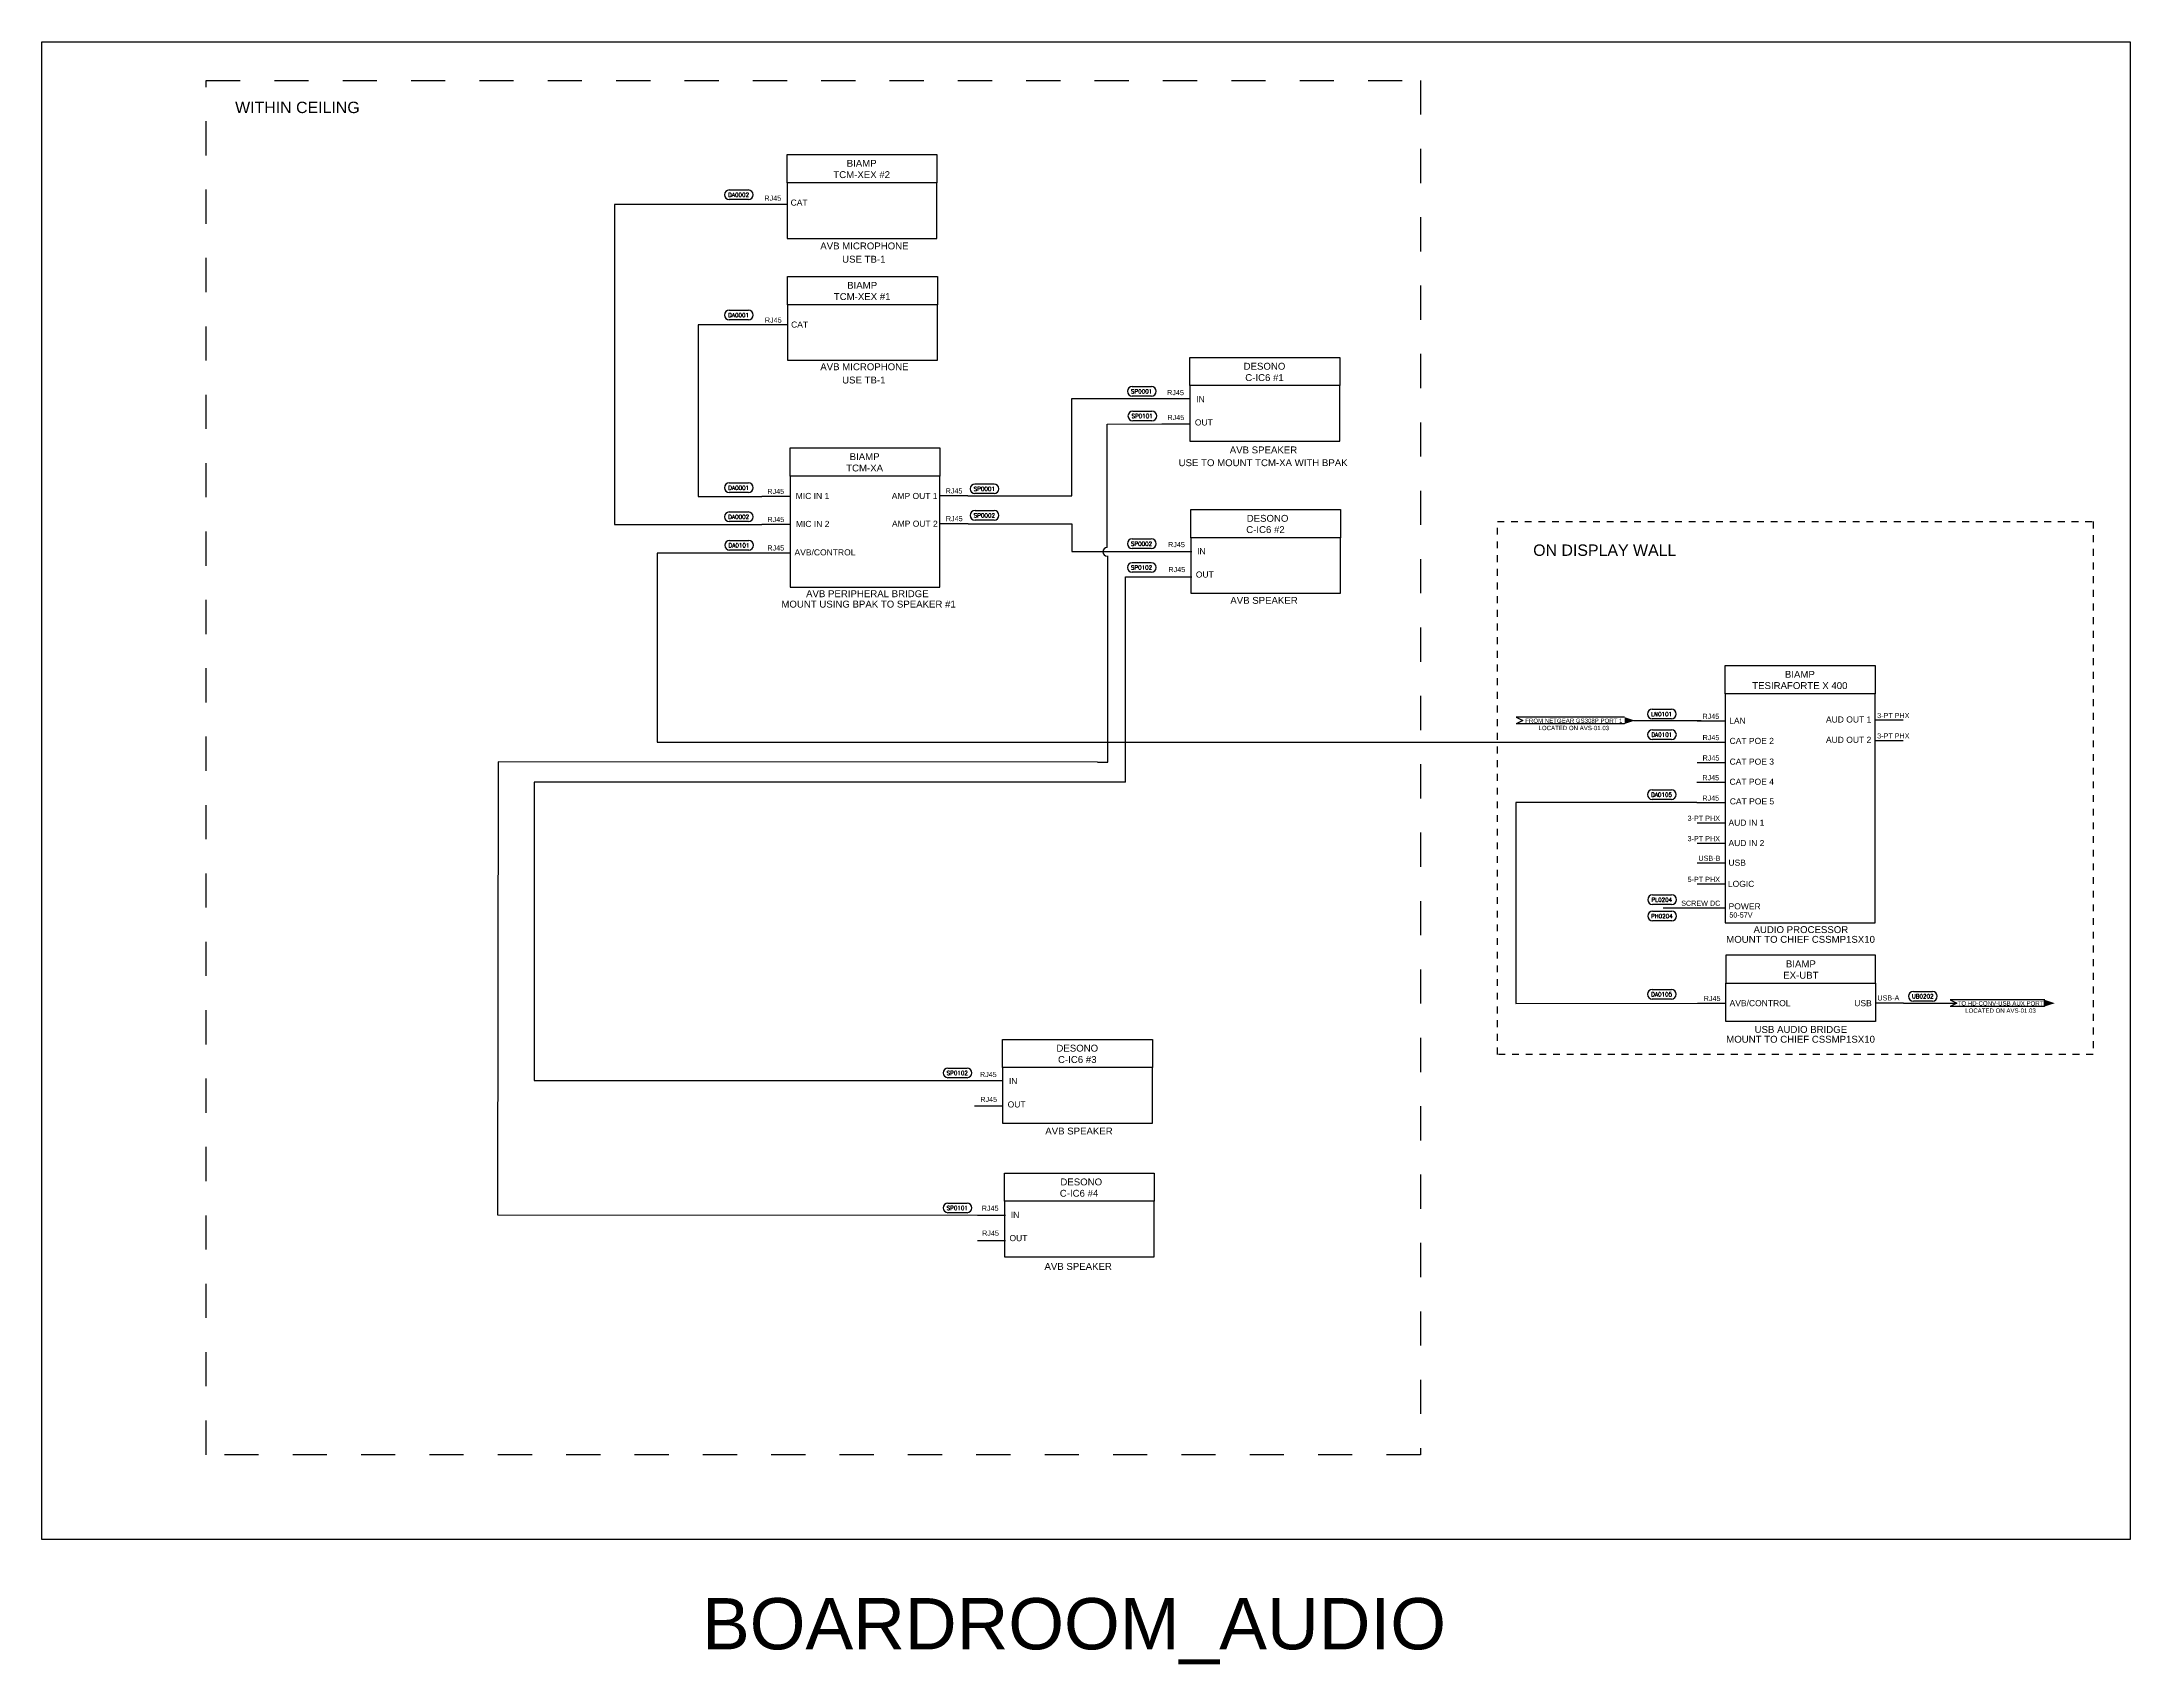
# Model space of a CAD drawing. Header units: inches. Extents: x 12 to 126, y -1 to 44.
# Drawn here: x 11.65 to 42.2, y -0.92 to 22.81 of the extents above; entities that cross this region are included whole.
import ezdxf
from ezdxf.enums import TextEntityAlignment as Align

# ---------------------------------------------------------------- set-up
doc = ezdxf.new("R2010")
doc.units = ezdxf.units.IN
doc.header["$MEASUREMENT"] = 0
doc.linetypes.add('16DASH', pattern=[0.125, 0.0625, -0.0625])
doc.linetypes.add('1DASH', pattern=[1, 0.5, -0.5])
for name, color, linetype in [('AV-1-DASH', 3, '1DASH'), ('AV-CABLE-AUDIO', 4, 'Continuous'), ('AV-CABLE-CNTRL', 2, 'Continuous'), ('AV-CABLE-VIDEO', 6, 'Continuous'), ('AV-CBL-AUDIO', 4, 'Continuous'), ('AV-DEVICE', 4, 'Continuous'), ('AV-NOTE', 1, 'Continuous'), ('AV-TEXT', 2, 'Continuous')]:
    doc.layers.add(name, color=color, linetype=linetype)
doc.layers.add('AV-VPRT', color=9, linetype='Continuous', plot=False)
doc.styles.add('PDF Arial', font='arial.ttf')
doc.styles.get("Standard").update_dxf_attribs({"font": 'simplex.shx'})
doc.styles.add('WL-BASE', font='arial.ttf')

# ---------------------------------------------------------------- blocks, each defined once
blk = doc.blocks.new('WIRE_LABEL')
at = {"layer": 'AV-TEXT'}
for p, q in [((-0.137, 0.141), (0.143, 0.141)), ((0.143, 0), (-0.137, 0))]:
    blk.add_line(p, q, dxfattribs=at)
for centre, start, end in [((-0.137, 0.07), 90, 270), ((0.143, 0.07), 270, 90)]:
    blk.add_arc(centre, 0.0703, start, end, dxfattribs=at)
blk.add_attdef('NUMBER', text='', height=0.06, dxfattribs=at).set_placement((0, 0.039), align=Align.CENTER)

msp = doc.modelspace()

# ---------------------------------------------------------------- linework, layer by layer
for points in [[(24.742, 20.746), (22.55, 20.746), (22.55, 21.157), (24.742, 21.157)], [(24.742, 20.746), (22.55, 20.746), (22.55, 19.933), (24.742, 19.933)], [(24.748, 18.963), (22.557, 18.963), (22.557, 19.374), (24.748, 19.374)], [(24.748, 18.963), (22.557, 18.963), (22.557, 18.15), (24.748, 18.15)], [(30.634, 17.779), (28.442, 17.779), (28.442, 18.19), (30.634, 18.19)], [(30.634, 17.779), (28.442, 17.779), (28.442, 16.965), (30.634, 16.965)], [(24.785, 16.457), (22.593, 16.457), (22.593, 16.868), (24.785, 16.868)], [(24.785, 16.457), (22.593, 16.457), (22.593, 14.831), (24.785, 14.831)], [(30.648, 15.555), (28.456, 15.555), (28.456, 15.966), (30.648, 15.966)], [(30.648, 15.555), (28.456, 15.555), (28.456, 14.742), (30.648, 14.742)], [(38.466, 13.274), (36.274, 13.274), (36.274, 13.685), (38.466, 13.685)], [(38.466, 13.274), (36.274, 13.274), (36.274, 9.923), (38.466, 9.923)], [(36.281, 9.039), (38.473, 9.039), (38.473, 9.45), (36.281, 9.45)], [(36.281, 9.039), (38.473, 9.039), (38.473, 8.481), (36.281, 8.481)], [(27.895, 7.806), (25.703, 7.806), (25.703, 8.217), (27.895, 8.217)], [(27.895, 7.806), (25.703, 7.806), (25.703, 6.993), (27.895, 6.993)], [(27.922, 5.851), (25.73, 5.851), (25.73, 6.262), (27.922, 6.262)], [(27.922, 5.851), (25.73, 5.851), (25.73, 5.037), (27.922, 5.037)]]:
    msp.add_lwpolyline(points, close=True)
at = {"layer": 'AV-1-DASH'}
msp.add_lwpolyline([(14.049, 22.242), (31.818, 22.242), (31.818, 2.146), (14.049, 2.146)], close=True, dxfattribs=at)
at = {"layer": 'AV-1-DASH', "linetype": '16DASH'}
msp.add_lwpolyline([(32.941, 15.792), (41.657, 15.792), (41.657, 8), (32.941, 8)], close=True, dxfattribs=at)
at = {"layer": 'AV-CABLE-AUDIO'}
for p, q in [((28.031, 17.59), (28.442, 17.59)), ((28.031, 17.221), (28.442, 17.221)), ((28.061, 15.353), (28.472, 15.353)), ((28.061, 14.984), (28.472, 14.984)), ((25.292, 7.618), (25.703, 7.618)), ((25.292, 7.249), (25.703, 7.249)), ((25.335, 5.648), (25.746, 5.648)), ((25.335, 5.28), (25.746, 5.28))]:
    msp.add_line(p, q, dxfattribs=at)
at = {"layer": 'AV-CABLE-AUDIO', "color": 4}
for p, q in [((22.591, 16.156), (22.18, 16.156)), ((25.196, 16.166), (24.785, 16.166)), ((22.593, 15.747), (22.182, 15.747)), ((25.198, 15.76), (24.787, 15.76)), ((22.591, 15.331), (22.181, 15.331)), ((38.466, 12.89), (38.877, 12.89)), ((35.864, 12.567), (36.275, 12.567)), ((38.466, 12.592), (38.877, 12.592)), ((35.864, 12.27), (36.275, 12.27)), ((35.861, 11.98), (36.272, 11.98)), ((35.861, 11.683), (36.272, 11.683)), ((35.864, 11.388), (36.275, 11.388)), ((35.864, 11.09), (36.275, 11.09))]:
    msp.add_line(p, q, dxfattribs=at)
at = {"layer": 'AV-CABLE-AUDIO'}
for points in [[(25.196, 16.166), (26.715, 16.166), (26.715, 17.589), (28.031, 17.59)], [(25.198, 15.76), (26.715, 15.76), (26.715, 15.354), (28.061, 15.353)]]:
    msp.add_lwpolyline(points, dxfattribs=at)
msp.add_arc((27.232, 15.35), 0.0625, 90, 270, dxfattribs=at)
at = {"layer": 'AV-CABLE-CNTRL'}
for p, q in [((34.801, 12.929), (33.218, 12.929)), ((33.218, 12.929), (33.315, 12.882)), ((33.315, 12.882), (33.218, 12.834)), ((34.801, 12.834), (33.218, 12.834)), ((35.863, 12.878), (36.274, 12.878)), ((35.865, 10.803), (36.276, 10.803)), ((35.864, 10.493), (36.275, 10.493)), ((38.884, 8.749), (38.473, 8.749)), ((40.952, 8.796), (39.565, 8.796)), ((39.565, 8.796), (39.662, 8.749)), ((39.662, 8.749), (39.565, 8.701)), ((40.945, 8.701), (39.565, 8.701)), ((40.945, 8.701), (40.945, 8.796))]:
    msp.add_line(p, q, dxfattribs=at)
at = {"layer": 'AV-CABLE-CNTRL', "color": 1}
msp.add_line((40.945, 8.701), (40.945, 8.796), dxfattribs=at)
at = {"layer": 'AV-CABLE-CNTRL'}
for points in [[(35.921, 12.878), (34.932, 12.878)], [(38.884, 8.749), (39.662, 8.749)]]:
    msp.add_lwpolyline(points, dxfattribs=at)
for points in [[(34.801, 12.931), (34.951, 12.881), (34.801, 12.831)], [(40.945, 8.798), (41.095, 8.748), (40.945, 8.699)]]:
    msp.add_solid(points, dxfattribs=at)
at = {"layer": 'AV-CBL-AUDIO'}
msp.add_line((35.87, 8.749), (36.281, 8.749), dxfattribs=at)
for points in [[(22.55, 20.426), (20.023, 20.426), (20.023, 15.748), (22.182, 15.747)], [(22.561, 18.668), (21.247, 18.668), (21.247, 16.156), (22.18, 16.156)], [(27.232, 15.413), (27.232, 17.215), (28.031, 17.221)], [(22.181, 15.331), (20.647, 15.331), (20.647, 12.563), (35.864, 12.567)], [(27.092, 12.274), (27.24, 12.274), (27.242, 15.288)], [(27.5, 11.981), (27.5, 14.984), (28.061, 14.984)], [(27.092, 12.274), (18.322, 12.279), (18.313, 5.653), (25.335, 5.648)], [(27.5, 11.981), (18.849, 11.981), (18.849, 7.618), (25.292, 7.618)], [(35.861, 11.683), (33.21, 11.683), (33.21, 8.746), (35.87, 8.749)]]:
    msp.add_lwpolyline(points, dxfattribs=at)
at = {"layer": 'AV-NOTE'}
msp.add_line((35.367, 10.144), (36.275, 10.144), dxfattribs=at)
at = {"layer": 'AV-VPRT'}
msp.add_lwpolyline([(11.646, 22.807), (42.199, 22.807), (42.199, 0.905), (11.646, 0.905)], close=True, dxfattribs=at)

# ---------------------------------------------------------------- block references
at = {"layer": 'AV-DEVICE'}
for p, values in [((21.84, 20.5), {'NUMBER': 'DA0002'}), ((21.84, 18.742), {'NUMBER': 'DA0001'}), ((27.736, 17.626), {'NUMBER': 'SP0001'}), ((27.744, 17.266), {'NUMBER': 'SP0101'}), ((21.841, 16.217), {'NUMBER': 'DA0001'}), ((25.435, 16.2), {'NUMBER': 'SP0001'}), ((21.841, 15.791), {'NUMBER': 'DA0002'}), ((25.436, 15.812), {'NUMBER': 'SP0002'}), ((21.846, 15.375), {'NUMBER': 'DA0101'}), ((27.735, 15.398), {'NUMBER': 'SP0002'}), ((27.735, 15.05), {'NUMBER': 'SP0102'}), ((35.344, 12.907), {'NUMBER': 'LN0101'}), ((35.346, 12.606), {'NUMBER': 'DA0101'}), ((35.343, 11.729), {'NUMBER': 'DA0105'}), ((35.347, 10.192), {'NUMBER': 'PL0204'}), ((35.348, 9.953), {'NUMBER': 'PH0204'}), ((35.344, 8.809), {'NUMBER': 'DA0105'}), ((39.164, 8.779), {'NUMBER': 'UB0202'}), ((25.039, 7.659), {'NUMBER': 'SP0102'}), ((25.039, 5.685), {'NUMBER': 'SP0101'})]:
    msp.add_blockref('WIRE_LABEL', p, dxfattribs=at).add_auto_attribs(values)

# ---------------------------------------------------------------- texts
at = {"style": 'WL-BASE'}
for s, p in [('WITHIN CEILING', (14.475, 21.848)), ('ON DISPLAY WALL', (33.465, 15.373))]:
    msp.add_text(s, height=0.16652, dxfattribs=at).set_placement(p, align=Align.MIDDLE_LEFT)
for s, height, p in [('AVB MICROPHONE', 0.10083, (23.681, 19.822)), ('USE TB-1', 0.1008, (23.672, 19.628)), ('AVB MICROPHONE', 0.10083, (23.681, 18.055)), ('USE TB-1', 0.1008, (23.672, 17.861)), ('AVB SPEAKER', 0.10083, (29.519, 16.839)), ('USE TO MOUNT TCM-XA WITH BPAK', 0.10083, (29.514, 16.652)), ('AVB PERIPHERAL BRIDGE', 0.10083, (23.724, 14.736)), ('AVB SPEAKER', 0.10083, (29.527, 14.639)), ('MOUNT USING BPAK TO SPEAKER #1', 0.10083, (23.742, 14.584)), ('AUDIO PROCESSOR', 0.10083, (37.381, 9.824)), ('MOUNT TO CHIEF CSSMP1SX10', 0.10083, (37.377, 9.682)), ('MOUNT TO CHIEF CSSMP1SX10', 0.10083, (37.377, 8.221)), ('USB AUDIO BRIDGE', 0.10083, (37.381, 8.364)), ('AVB SPEAKER', 0.10083, (26.82, 6.879)), ('AVB SPEAKER', 0.10083, (26.808, 4.899)), ('BOARDROOM_AUDIO', 0.75, (26.747, -0.326))]:
    msp.add_text(s, height=height, dxfattribs=at).set_placement(p, align=Align.MIDDLE_CENTER)
at = {"attachment_point": 2, "style": 'WL-BASE'}
for s, insert, char_height in [('TCM-XEX #2', (23.641, 20.915), 0.1008), ('BIAMP', (23.641, 21.081), 0.1008), ('BIAMP', (23.648, 19.297), 0.1008), ('TCM-XEX #1', (23.648, 19.132), 0.1008), ('DESONO', (29.534, 18.113), 0.1008), ('C-IC6 #1', (29.534, 17.947), 0.1008), ('TCM-XA', (23.684, 16.625), 0.1008), ('BIAMP', (23.684, 16.791), 0.1008), ('DESONO', (29.579, 15.889), 0.1008), ('C-IC6 #2', (29.548, 15.724), 0.1008), ('TESIRAFORTE X 400', (37.366, 13.443), 0.10083), ('BIAMP', (37.366, 13.608), 0.1008), ('EX-UBT', (37.381, 9.208), 0.1008), ('BIAMP', (37.381, 9.374), 0.1008), ('DESONO', (26.795, 8.141), 0.1008), ('C-IC6 #3', (26.795, 7.975), 0.1008), ('DESONO', (26.853, 6.185), 0.1008), ('C-IC6 #4', (26.821, 6.019), 0.1008)]:
    msp.add_mtext_dynamic_manual_height_columns(s, width=3.03705, gutter_width=1, heights=[0], dxfattribs=dict(at, insert=insert, char_height=char_height))
at = {"layer": 'AV-CABLE-AUDIO', "color": 4, "style": 'WL-BASE'}
for s, p in [('RJ45', (22.261, 16.194)), ('RJ45', (24.869, 16.202)), ('RJ45', (22.263, 15.784)), ('RJ45', (24.873, 15.796)), ('RJ45', (22.261, 15.368)), ('3-PT PHX', (38.497, 12.917)), ('RJ45', (35.943, 12.595)), ('3-PT PHX', (38.497, 12.62)), ('RJ45', (35.943, 12.297)), ('RJ45', (35.94, 12.008)), ('RJ45', (35.94, 11.71)), ('3-PT PHX', (35.724, 11.415)), ('3-PT PHX', (35.724, 11.117)), ('RJ45', (35.96, 8.78))]:
    msp.add_text(s, height=0.0753, dxfattribs=at).set_placement(p)
for s, height, p in [('MIC IN 1', 0.089, (23.167, 16.166)), ('AMP OUT 1', 0.089, (24.751, 16.166)), ('MIC IN 2', 0.089, (23.169, 15.757)), ('AMP OUT 2', 0.089, (24.754, 15.76)), ('AVB/CONTROL', 0.08905, (23.55, 15.341)), ('AUD OUT 1', 0.089, (38.411, 12.897)), ('CAT POE 2', 0.089, (36.987, 12.584)), ('AUD OUT 2', 0.089, (38.411, 12.6)), ('CAT POE 3', 0.089, (36.988, 12.281)), ('CAT POE 4', 0.089, (36.987, 11.987)), ('CAT POE 5', 0.089, (36.99, 11.7)), ('AUD IN 1', 0.089, (36.847, 11.388)), ('AUD IN 2', 0.089, (36.847, 11.09))]:
    msp.add_text(s, height=height, dxfattribs=at).set_placement(p, align=Align.MIDDLE_RIGHT)
at = {"layer": 'AV-CABLE-CNTRL', "style": 'WL-BASE'}
for s, p in [('RJ45', (35.942, 12.905)), ('USB-B', (35.882, 10.83)), ('5-PT PHX', (35.724, 10.521)), ('USB-A', (38.5, 8.788))]:
    msp.add_text(s, height=0.0753, dxfattribs=at).set_placement(p)
for s, p in [('LAN', (36.574, 12.878)), ('USB', (36.577, 10.803)), ('LOGIC', (36.7, 10.493)), ('USB', (38.418, 8.749))]:
    msp.add_text(s, height=0.089, dxfattribs=at).set_placement(p, align=Align.MIDDLE_RIGHT)
at = {"layer": 'AV-CABLE-CNTRL', "char_height": 0.06363, "width": 1.95327, "attachment_point": 7, "style": 'PDF Arial'}
for s, insert in [('\\pxqc;FROM NETGEAR GS308P PORT 1\\PLOCATED ON AVS-01.03', (33.083, 12.74)), ('\\pxqc;TO HD-CONV-USB AUX PORT\\PLOCATED ON AVS-01.03', (39.325, 8.607))]:
    msp.add_mtext(s, dxfattribs=dict(at, insert=insert))
at = {"layer": 'AV-CABLE-VIDEO', "color": 4, "style": 'WL-BASE'}
for p in [(22.218, 20.483), (22.225, 18.7), (28.11, 17.64), (28.115, 17.276), (28.124, 15.417), (28.129, 15.052), (25.371, 7.668), (25.376, 7.303), (25.398, 5.712), (25.403, 5.348)]:
    msp.add_text('RJ45', height=0.0753, dxfattribs=at).set_placement(p)
for s, p in [('CAT', (22.85, 20.456)), ('CAT', (22.857, 18.672)), ('IN', (28.659, 17.581)), ('OUT', (28.778, 17.241)), ('IN', (28.672, 15.358)), ('OUT', (28.792, 15.017)), ('IN', (25.92, 7.609)), ('OUT', (26.039, 7.268)), ('IN', (25.946, 5.654)), ('OUT', (26.066, 5.313))]:
    msp.add_text(s, height=0.089, dxfattribs=at).set_placement(p, align=Align.MIDDLE_RIGHT)
at = {"layer": 'AV-CBL-AUDIO', "style": 'WL-BASE'}
msp.add_text('AVB/CONTROL', height=0.08905, dxfattribs=at).set_placement((36.338, 8.749), align=Align.MIDDLE_LEFT)
at = {"layer": 'AV-NOTE', "style": 'WL-BASE'}
for s, p in [('SCREW DC', (35.63, 10.172)), ('50-57V', (36.335, 10))]:
    msp.add_text(s, height=0.0753, dxfattribs=at).set_placement(p)
msp.add_text('POWER', height=0.089, dxfattribs=at).set_placement((36.793, 10.165), align=Align.MIDDLE_RIGHT)

doc.saveas('drawing.dxf')
